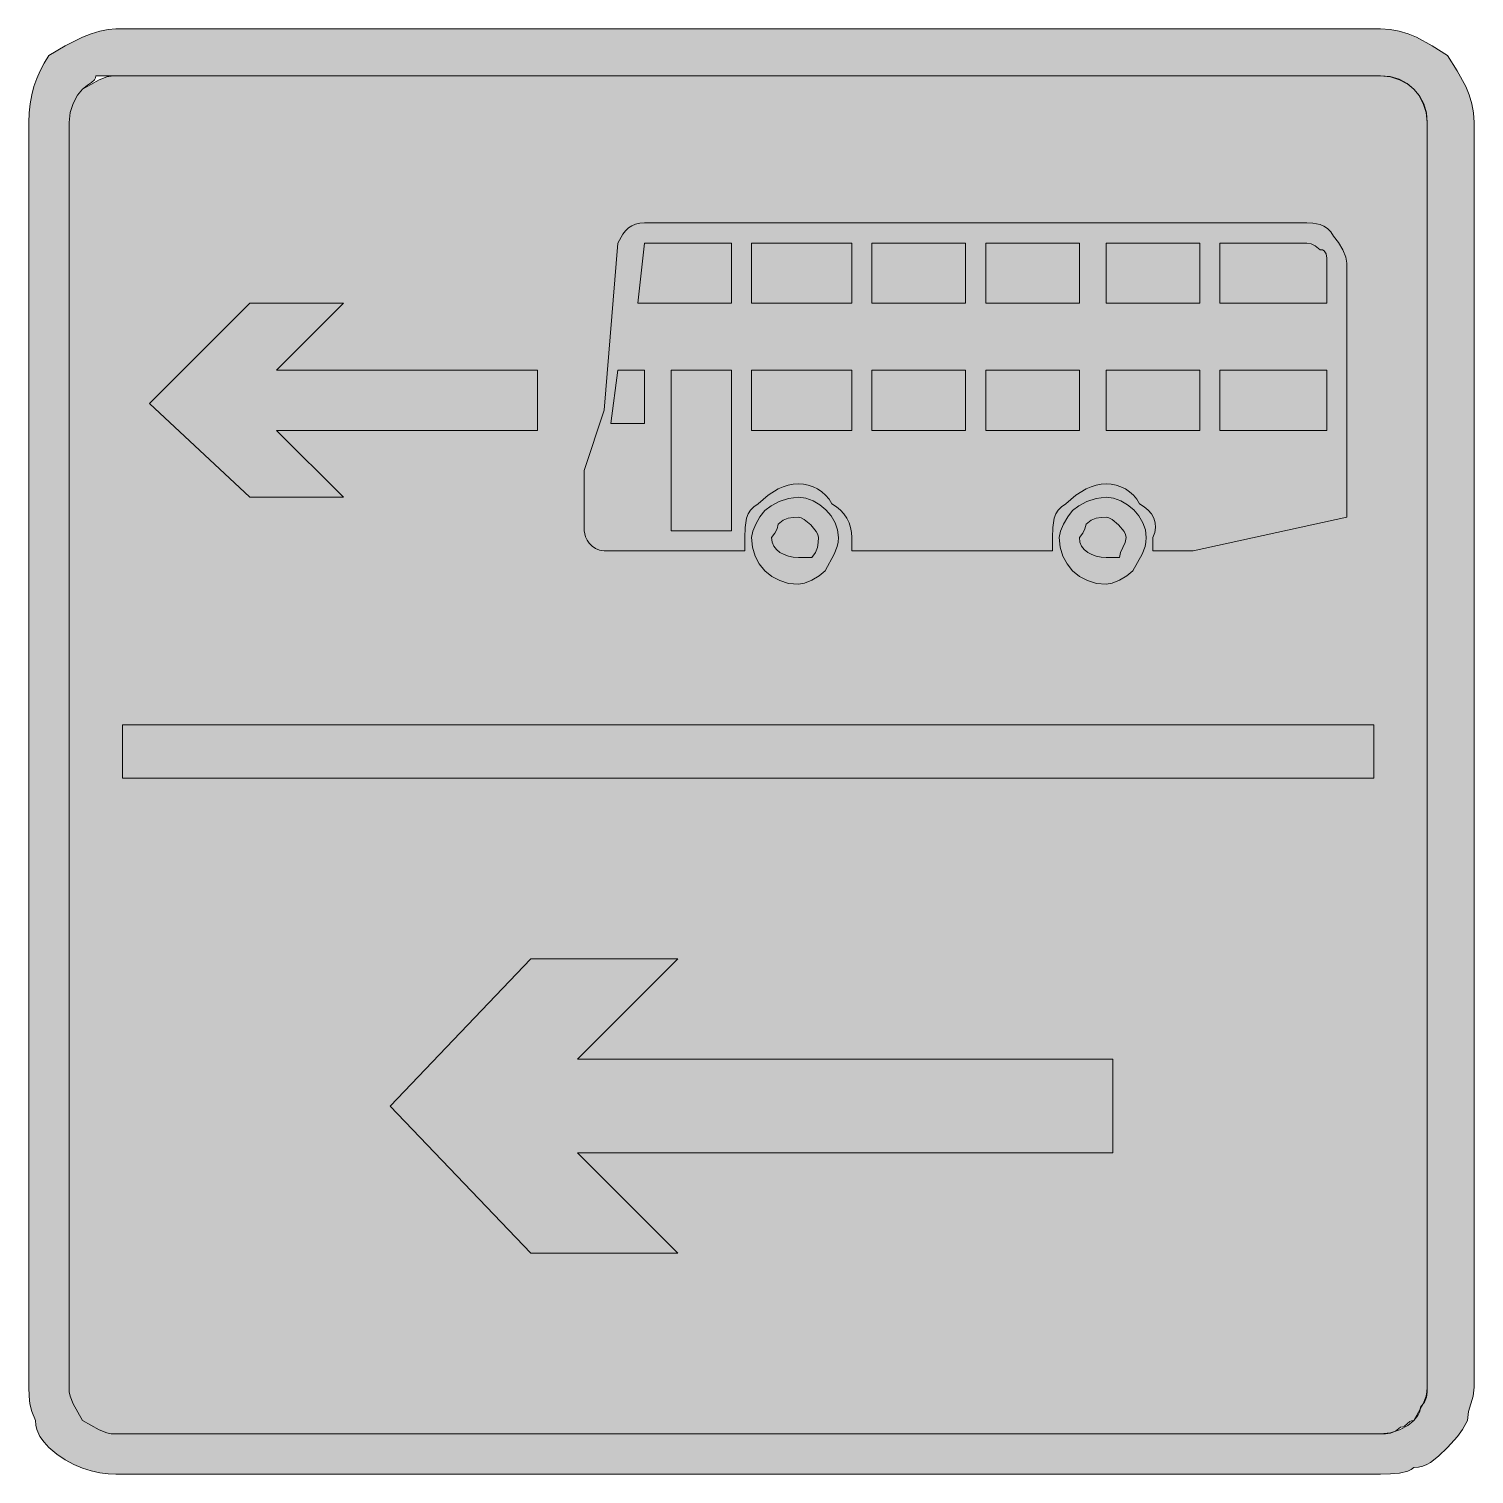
# Model space of a CAD drawing. Header units: metres. Extents: x 154 to 414, y 6 to 265.
import ezdxf

# ---------------------------------------------------------------- set-up
doc = ezdxf.new("R2010")
doc.units = ezdxf.units.M
doc.layers.add('FILL_BLACK_000000', color=7, linetype='Continuous', true_color=0x000000)
doc.layers.add('FILL_WHITE_FFFFFF', color=7, linetype='Continuous', true_color=0xffffff)

msp = doc.modelspace()

# ---------------------------------------------------------------- hatches: boundary and pattern name
at = {"layer": 'FILL_BLACK_000000', "true_color": 0x000000}
h = msp.add_hatch(color=7, dxfattribs=at)
h.dxf.hatch_style = 1
h.paths.add_polyline_path([(413.42, 19.75), (413.01, 18.36), (412.6, 16.97), (412.41, 15.36), (411.51, 13.77), (410.61, 12.51), (408.81, 10.56), (407.2, 8.98), (405.81, 7.86), (405.13, 7.47), (404.42, 7.19), (403.66, 7.02), (402.81, 6.96), (402.31, 6.56), (401.7, 6.27), (400.26, 5.91), (398.59, 5.78), (396.81, 5.76), (170.01, 5.76), (168.61, 5.82), (167.12, 6), (165.58, 6.33), (164.01, 6.81), (162.44, 7.46), (160.9, 8.29), (159.41, 9.32), (158.01, 10.56), (157.13, 11.48), (156.36, 12.51), (155.82, 13.77), (155.66, 14.51), (155.61, 15.36), (154.92, 16.97), (154.56, 18.36), (154.43, 19.75), (154.41, 21.36), (154.41, 248.16), (154.47, 249.91), (154.63, 251.55), (154.92, 253.12), (155.31, 254.61), (155.82, 256.05), (156.43, 257.44), (157.17, 258.81), (158.01, 260.16), (160.9, 261.92), (164.01, 263.46), (165.58, 264.07), (167.12, 264.55), (168.61, 264.85), (170.01, 264.96), (396.81, 264.96), (398.56, 264.85), (400.2, 264.55), (401.77, 264.07), (403.26, 263.46), (406.09, 261.92), (408.81, 260.16), (410.57, 257.44), (412.11, 254.61), (412.72, 253.12), (413.2, 251.55), (413.5, 249.91), (413.61, 248.16), (413.61, 21.36), (413.42, 19.75)])
h.paths.add_polyline_path([(404.57, 251.5), (403.82, 252.93), (402.81, 254.16), (401.58, 255.17), (400.15, 255.92), (398.55, 256.4), (396.81, 256.56), (170.01, 256.56), (166.41, 256.56), (166.36, 256.16), (166.2, 255.85), (165.66, 255.36), (164.89, 254.87), (164.01, 254.16), (163.13, 253.05), (162.36, 251.61), (161.82, 249.94), (161.61, 248.16), (161.61, 21.36), (161.66, 20.51), (161.82, 19.75), (162.36, 18.36), (164.01, 15.36), (167.01, 13.71), (168.4, 13.17), (169.16, 13.01), (170.01, 12.96), (396.81, 12.96), (398.59, 13.17), (400.26, 13.71), (401.7, 14.48), (402.81, 15.36), (404.46, 18.36), (405, 19.75), (405.16, 20.51), (405.21, 21.36), (405.21, 248.16), (405.05, 249.9), (404.57, 251.5)], flags=16)
h = msp.add_hatch(color=7, dxfattribs=at)
h.dxf.hatch_style = 1
h.paths.add_polyline_path([(351.06, 182.46), (350.25, 182.85), (349.39, 183.13), (348.51, 183.3), (347.61, 183.36), (346.71, 183.3), (345.81, 183.13), (344.91, 182.85), (344.01, 182.46), (342.21, 181.33), (340.41, 179.76), (339.62, 179.26), (339.02, 178.65), (338.6, 177.97), (338.31, 177.21), (338.05, 175.54), (338.01, 173.76), (338.01, 171.36), (302.01, 171.36), (302.01, 173.76), (301.95, 174.66), (301.78, 175.54), (301.5, 176.4), (301.11, 177.21), (300.6, 177.97), (299.98, 178.65), (299.25, 179.26), (298.41, 179.76), (297.91, 180.6), (297.3, 181.33), (296.62, 181.95), (295.86, 182.46), (295.05, 182.85), (294.19, 183.13), (293.31, 183.3), (292.41, 183.36), (291.51, 183.3), (290.61, 183.13), (289.71, 182.85), (288.81, 182.46), (287.01, 181.33), (285.21, 179.76), (284.42, 179.26), (283.82, 178.65), (283.4, 177.97), (283.11, 177.21), (282.85, 175.54), (282.81, 173.76), (282.81, 171.36), (257.61, 171.36), (256.77, 171.47), (256.03, 171.75), (255.42, 172.18), (254.91, 172.71), (254.52, 173.29), (254.23, 173.89), (254.01, 174.96), (254.01, 183.36), (254.01, 184.56), (254.01, 185.76), (257.61, 196.56), (260.01, 226.56), (260.93, 228.13), (261.42, 228.75), (261.96, 229.26), (262.55, 229.65), (263.22, 229.93), (263.96, 230.1), (264.81, 230.16), (383.61, 230.16), (384.7, 230.12), (386.01, 229.86), (386.68, 229.57), (387.32, 229.15), (387.91, 228.55), (388.41, 227.76), (389.29, 226.67), (390.06, 225.36), (390.6, 224.05), (390.81, 222.96), (390.81, 177.36), (363.21, 171.36), (356.01, 171.36), (356.01, 173.76), (356.35, 174.66), (356.48, 175.54), (356.41, 176.4), (356.16, 177.21), (355.74, 177.97), (355.17, 178.65), (354.45, 179.26), (353.61, 179.76), (353.11, 180.6), (352.5, 181.33), (351.82, 181.95), (351.06, 182.46)])
h.paths.add_polyline_path([(387.21, 222.96), (387.19, 223.84), (387.06, 224.61), (386.7, 225.15), (386.41, 225.31), (386.01, 225.36), (385.13, 226.05), (384.36, 226.41), (383.61, 226.56), (368.01, 226.56), (368.01, 215.76), (387.21, 215.76), (387.21, 222.96)], flags=16)
h.paths.add_polyline_path([(364.41, 226.56), (347.61, 226.56), (347.61, 215.76), (364.41, 215.76), (364.41, 226.56)], flags=16)
h.paths.add_polyline_path([(326.01, 215.76), (342.81, 215.76), (342.81, 226.56), (326.01, 226.56), (326.01, 215.76)], flags=16)
h.paths.add_polyline_path([(305.61, 226.56), (305.61, 215.76), (322.41, 215.76), (322.41, 226.56), (305.61, 226.56)], flags=16)
h.paths.add_polyline_path([(302.01, 226.56), (284.01, 226.56), (284.01, 215.76), (302.01, 215.76), (302.01, 226.56)], flags=16)
h.paths.add_polyline_path([(280.41, 215.76), (280.41, 226.56), (264.81, 226.56), (263.61, 215.76), (280.41, 215.76)], flags=16)
h.paths.add_polyline_path([(258.81, 194.16), (264.81, 194.16), (264.81, 203.76), (260.01, 203.76), (258.81, 194.16)], flags=16)
h.paths.add_polyline_path([(269.61, 203.76), (269.61, 174.96), (280.41, 174.96), (280.41, 203.76), (269.61, 203.76)], flags=16)
h.paths.add_polyline_path([(302.01, 203.76), (284.01, 203.76), (284.01, 192.96), (302.01, 192.96), (302.01, 203.76)], flags=16)
h.paths.add_polyline_path([(305.61, 192.96), (322.41, 192.96), (322.41, 203.76), (305.61, 203.76), (305.61, 192.96)], flags=16)
h.paths.add_polyline_path([(326.01, 203.76), (326.01, 192.96), (342.81, 192.96), (342.81, 203.76), (326.01, 203.76)], flags=16)
h.paths.add_polyline_path([(364.41, 203.76), (347.61, 203.76), (347.61, 192.96), (364.41, 192.96), (364.41, 203.76)], flags=16)
h.paths.add_polyline_path([(387.21, 192.96), (387.21, 203.76), (368.01, 203.76), (368.01, 192.96), (387.21, 192.96)], flags=16)
h = msp.add_hatch(color=7, dxfattribs=at)
h.dxf.hatch_style = 1
h.paths.add_polyline_path([(176.01, 197.76), (194.01, 215.76), (210.81, 215.76), (198.81, 203.76), (245.61, 203.76), (245.61, 192.96), (198.81, 192.96), (210.81, 180.96), (194.01, 180.96), (176.01, 197.76)])
h = msp.add_hatch(color=7, dxfattribs=at)
h.dxf.hatch_style = 1
h.paths.add_polyline_path([(299.4, 172.15), (298.86, 170.76), (297.21, 167.76), (296.12, 166.88), (294.81, 166.11), (293.5, 165.57), (292.41, 165.36), (290.67, 165.52), (289.07, 166), (287.64, 166.75), (286.41, 167.76), (285.4, 168.99), (284.65, 170.42), (284.17, 172.02), (284.01, 173.76), (284.22, 174.85), (284.76, 176.16), (285.53, 177.47), (286.41, 178.56), (287.52, 179.44), (288.96, 180.21), (290.63, 180.75), (292.41, 180.96), (293.75, 180.8), (295.05, 180.34), (296.27, 179.63), (297.36, 178.71), (298.28, 177.62), (298.99, 176.4), (299.45, 175.1), (299.61, 173.76), (299.56, 172.91), (299.4, 172.15)])
h.paths.add_polyline_path([(295.62, 174.83), (294.66, 176.01), (293.48, 176.97), (292.91, 177.25), (292.41, 177.36), (291.51, 177.34), (290.61, 177.21), (289.71, 176.85), (288.81, 176.16), (288.62, 175.28), (288.21, 174.51), (287.61, 173.76), (287.72, 172.92), (288.02, 172.18), (288.5, 171.57), (289.11, 171.06), (289.84, 170.67), (290.65, 170.38), (291.51, 170.22), (292.41, 170.16), (294.81, 170.16), (295.5, 171.06), (295.86, 171.96), (295.99, 172.86), (296.01, 173.76), (295.9, 174.26), (295.62, 174.83)], flags=16)
h = msp.add_hatch(color=7, dxfattribs=at)
h.dxf.hatch_style = 1
h.paths.add_polyline_path([(354.6, 172.15), (354.06, 170.76), (352.41, 167.76), (351.32, 166.88), (350.01, 166.11), (348.7, 165.57), (347.61, 165.36), (345.87, 165.52), (344.27, 166), (342.84, 166.75), (341.61, 167.76), (340.6, 168.99), (339.85, 170.42), (339.37, 172.02), (339.21, 173.76), (339.42, 174.85), (339.96, 176.16), (340.73, 177.47), (341.61, 178.56), (342.72, 179.44), (344.16, 180.21), (345.83, 180.75), (347.61, 180.96), (348.95, 180.8), (350.25, 180.34), (351.47, 179.63), (352.56, 178.71), (353.48, 177.62), (354.19, 176.4), (354.65, 175.1), (354.81, 173.76), (354.76, 172.91), (354.6, 172.15)])
h.paths.add_polyline_path([(350.82, 174.83), (349.86, 176.01), (348.68, 176.97), (348.11, 177.25), (347.61, 177.36), (346.71, 177.34), (345.81, 177.21), (344.91, 176.85), (344.01, 176.16), (343.82, 175.28), (343.41, 174.51), (342.81, 173.76), (342.92, 172.92), (343.22, 172.18), (343.7, 171.57), (344.31, 171.06), (345.04, 170.67), (345.85, 170.38), (346.71, 170.22), (347.61, 170.16), (350.01, 170.16), (350.2, 171.06), (350.61, 171.96), (351.02, 172.86), (351.21, 173.76), (351.1, 174.26), (350.82, 174.83)], flags=16)
h = msp.add_hatch(color=7, dxfattribs=at)
h.dxf.hatch_style = 1
h.paths.add_polyline_path([(171.21, 140.16), (395.61, 140.16), (395.61, 130.56), (171.21, 130.56), (171.21, 140.16)])
h = msp.add_hatch(color=7, dxfattribs=at)
h.dxf.hatch_style = 1
h.paths.add_polyline_path([(270.81, 98.16), (252.81, 80.16), (348.81, 80.16), (348.81, 63.36), (252.81, 63.36), (270.81, 45.36), (244.41, 45.36), (219.21, 71.76), (244.41, 98.16), (270.81, 98.16)])
at = {"layer": 'FILL_WHITE_FFFFFF', "true_color": 0xffffff}
h = msp.add_hatch(color=7, dxfattribs=at)
h.dxf.hatch_style = 1
h.paths.add_polyline_path([(398.59, 256.35), (400.26, 255.81), (401.7, 255.04), (402.81, 254.16), (403.69, 253.05), (404.46, 251.61), (405, 249.94), (405.21, 248.16), (405.21, 21.36), (405.19, 20.46), (405.06, 19.56), (404.7, 18.66), (404.01, 17.76), (403.86, 17.01), (403.5, 16.24), (402.81, 15.36), (402.41, 15.31), (402.1, 15.17), (401.61, 14.76), (401.12, 14.35), (400.81, 14.21), (400.41, 14.16), (399.51, 13.47), (398.61, 13.11), (397.71, 12.98), (396.81, 12.96), (170.01, 12.96), (169.16, 13.01), (168.4, 13.17), (167.01, 13.71), (164.01, 15.36), (162.36, 18.36), (161.82, 19.75), (161.66, 20.51), (161.61, 21.36), (161.61, 248.16), (161.82, 249.94), (162.36, 251.61), (163.13, 253.05), (164.01, 254.16), (167.01, 255.81), (168.4, 256.35), (169.16, 256.51), (170.01, 256.56), (396.81, 256.56), (398.59, 256.35)])

# ---------------------------------------------------------------- linework, layer by layer
at = {"layer": 'FILL_BLACK_000000', "lineweight": 0, "true_color": 0x000000}
for points in [[(413.42, 19.75), (413.01, 18.36), (412.6, 16.97), (412.41, 15.36), (411.51, 13.77), (410.61, 12.51), (408.81, 10.56), (407.2, 8.98), (405.81, 7.86), (405.13, 7.47), (404.42, 7.19), (403.66, 7.02), (402.81, 6.96), (402.31, 6.56), (401.7, 6.27), (400.26, 5.91), (398.59, 5.78), (396.81, 5.76), (170.01, 5.76), (168.61, 5.82), (167.12, 6), (165.58, 6.33), (164.01, 6.81), (162.44, 7.46), (160.9, 8.29), (159.41, 9.32), (158.01, 10.56), (157.13, 11.48), (156.36, 12.51), (155.82, 13.77), (155.66, 14.51), (155.61, 15.36), (154.92, 16.97), (154.56, 18.36), (154.43, 19.75), (154.41, 21.36), (154.41, 248.16), (154.47, 249.91), (154.63, 251.55), (154.92, 253.12), (155.31, 254.61), (155.82, 256.05), (156.43, 257.44), (157.17, 258.81), (158.01, 260.16), (160.9, 261.92), (164.01, 263.46), (165.58, 264.07), (167.12, 264.55), (168.61, 264.85), (170.01, 264.96), (396.81, 264.96), (398.56, 264.85), (400.2, 264.55), (401.77, 264.07), (403.26, 263.46), (406.09, 261.92), (408.81, 260.16), (410.57, 257.44), (412.11, 254.61), (412.72, 253.12), (413.2, 251.55), (413.5, 249.91), (413.61, 248.16), (413.61, 21.36)], [(404.57, 251.5), (403.82, 252.93), (402.81, 254.16), (401.58, 255.17), (400.15, 255.92), (398.55, 256.4), (396.81, 256.56), (170.01, 256.56), (166.41, 256.56), (166.36, 256.16), (166.2, 255.85), (165.66, 255.36), (164.89, 254.87), (164.01, 254.16), (163.13, 253.05), (162.36, 251.61), (161.82, 249.94), (161.61, 248.16), (161.61, 21.36), (161.66, 20.51), (161.82, 19.75), (162.36, 18.36), (164.01, 15.36), (167.01, 13.71), (168.4, 13.17), (169.16, 13.01), (170.01, 12.96), (396.81, 12.96), (398.59, 13.17), (400.26, 13.71), (401.7, 14.48), (402.81, 15.36), (404.46, 18.36), (405, 19.75), (405.16, 20.51), (405.21, 21.36), (405.21, 248.16), (405.05, 249.9)], [(351.06, 182.46), (350.25, 182.85), (349.39, 183.13), (348.51, 183.3), (347.61, 183.36), (346.71, 183.3), (345.81, 183.13), (344.91, 182.85), (344.01, 182.46), (342.21, 181.33), (340.41, 179.76), (339.62, 179.26), (339.02, 178.65), (338.6, 177.97), (338.31, 177.21), (338.05, 175.54), (338.01, 173.76), (338.01, 171.36), (302.01, 171.36), (302.01, 173.76), (301.95, 174.66), (301.78, 175.54), (301.5, 176.4), (301.11, 177.21), (300.6, 177.97), (299.98, 178.65), (299.25, 179.26), (298.41, 179.76), (297.91, 180.6), (297.3, 181.33), (296.62, 181.95), (295.86, 182.46), (295.05, 182.85), (294.19, 183.13), (293.31, 183.3), (292.41, 183.36), (291.51, 183.3), (290.61, 183.13), (289.71, 182.85), (288.81, 182.46), (287.01, 181.33), (285.21, 179.76), (284.42, 179.26), (283.82, 178.65), (283.4, 177.97), (283.11, 177.21), (282.85, 175.54), (282.81, 173.76), (282.81, 171.36), (257.61, 171.36), (256.77, 171.47), (256.03, 171.75), (255.42, 172.18), (254.91, 172.71), (254.52, 173.29), (254.23, 173.89), (254.01, 174.96), (254.01, 183.36), (254.01, 184.56), (254.01, 185.76), (257.61, 196.56), (260.01, 226.56), (260.93, 228.13), (261.42, 228.75), (261.96, 229.26), (262.55, 229.65), (263.22, 229.93), (263.96, 230.1), (264.81, 230.16), (383.61, 230.16), (384.7, 230.12), (386.01, 229.86), (386.68, 229.57), (387.32, 229.15), (387.91, 228.55), (388.41, 227.76), (389.29, 226.67), (390.06, 225.36), (390.6, 224.05), (390.81, 222.96), (390.81, 177.36), (363.21, 171.36), (356.01, 171.36), (356.01, 173.76), (356.35, 174.66), (356.48, 175.54), (356.41, 176.4), (356.16, 177.21), (355.74, 177.97), (355.17, 178.65), (354.45, 179.26), (353.61, 179.76), (353.11, 180.6), (352.5, 181.33), (351.82, 181.95)], [(280.41, 215.76), (280.41, 226.56), (264.81, 226.56), (263.61, 215.76)], [(302.01, 226.56), (284.01, 226.56), (284.01, 215.76), (302.01, 215.76)], [(305.61, 226.56), (305.61, 215.76), (322.41, 215.76), (322.41, 226.56)], [(326.01, 215.76), (342.81, 215.76), (342.81, 226.56), (326.01, 226.56)], [(364.41, 226.56), (347.61, 226.56), (347.61, 215.76), (364.41, 215.76)], [(387.21, 222.96), (387.19, 223.84), (387.06, 224.61), (386.7, 225.15), (386.41, 225.31), (386.01, 225.36), (385.13, 226.05), (384.36, 226.41), (383.61, 226.56), (368.01, 226.56), (368.01, 215.76), (387.21, 215.76)], [(176.01, 197.76), (194.01, 215.76), (210.81, 215.76), (198.81, 203.76), (245.61, 203.76), (245.61, 192.96), (198.81, 192.96), (210.81, 180.96), (194.01, 180.96)], [(258.81, 194.16), (264.81, 194.16), (264.81, 203.76), (260.01, 203.76)], [(269.61, 203.76), (269.61, 174.96), (280.41, 174.96), (280.41, 203.76)], [(302.01, 203.76), (284.01, 203.76), (284.01, 192.96), (302.01, 192.96)], [(305.61, 192.96), (322.41, 192.96), (322.41, 203.76), (305.61, 203.76)], [(326.01, 203.76), (326.01, 192.96), (342.81, 192.96), (342.81, 203.76)], [(364.41, 203.76), (347.61, 203.76), (347.61, 192.96), (364.41, 192.96)], [(387.21, 192.96), (387.21, 203.76), (368.01, 203.76), (368.01, 192.96)], [(299.4, 172.15), (298.86, 170.76), (297.21, 167.76), (296.12, 166.88), (294.81, 166.11), (293.5, 165.57), (292.41, 165.36), (290.67, 165.52), (289.07, 166), (287.64, 166.75), (286.41, 167.76), (285.4, 168.99), (284.65, 170.42), (284.17, 172.02), (284.01, 173.76), (284.22, 174.85), (284.76, 176.16), (285.53, 177.47), (286.41, 178.56), (287.52, 179.44), (288.96, 180.21), (290.63, 180.75), (292.41, 180.96), (293.75, 180.8), (295.05, 180.34), (296.27, 179.63), (297.36, 178.71), (298.28, 177.62), (298.99, 176.4), (299.45, 175.1), (299.61, 173.76), (299.56, 172.91)], [(354.6, 172.15), (354.06, 170.76), (352.41, 167.76), (351.32, 166.88), (350.01, 166.11), (348.7, 165.57), (347.61, 165.36), (345.87, 165.52), (344.27, 166), (342.84, 166.75), (341.61, 167.76), (340.6, 168.99), (339.85, 170.42), (339.37, 172.02), (339.21, 173.76), (339.42, 174.85), (339.96, 176.16), (340.73, 177.47), (341.61, 178.56), (342.72, 179.44), (344.16, 180.21), (345.83, 180.75), (347.61, 180.96), (348.95, 180.8), (350.25, 180.34), (351.47, 179.63), (352.56, 178.71), (353.48, 177.62), (354.19, 176.4), (354.65, 175.1), (354.81, 173.76), (354.76, 172.91)], [(295.62, 174.83), (294.66, 176.01), (293.48, 176.97), (292.91, 177.25), (292.41, 177.36), (291.51, 177.34), (290.61, 177.21), (289.71, 176.85), (288.81, 176.16), (288.62, 175.28), (288.21, 174.51), (287.61, 173.76), (287.72, 172.92), (288.02, 172.18), (288.5, 171.57), (289.11, 171.06), (289.84, 170.67), (290.65, 170.38), (291.51, 170.22), (292.41, 170.16), (294.81, 170.16), (295.5, 171.06), (295.86, 171.96), (295.99, 172.86), (296.01, 173.76), (295.9, 174.26)], [(350.82, 174.83), (349.86, 176.01), (348.68, 176.97), (348.11, 177.25), (347.61, 177.36), (346.71, 177.34), (345.81, 177.21), (344.91, 176.85), (344.01, 176.16), (343.82, 175.28), (343.41, 174.51), (342.81, 173.76), (342.92, 172.92), (343.22, 172.18), (343.7, 171.57), (344.31, 171.06), (345.04, 170.67), (345.85, 170.38), (346.71, 170.22), (347.61, 170.16), (350.01, 170.16), (350.2, 171.06), (350.61, 171.96), (351.02, 172.86), (351.21, 173.76), (351.1, 174.26)], [(171.21, 140.16), (395.61, 140.16), (395.61, 130.56), (171.21, 130.56)], [(270.81, 98.16), (252.81, 80.16), (348.81, 80.16), (348.81, 63.36), (252.81, 63.36), (270.81, 45.36), (244.41, 45.36), (219.21, 71.76), (244.41, 98.16)]]:
    msp.add_lwpolyline(points, close=True, dxfattribs=at)
at = {"layer": 'FILL_WHITE_FFFFFF', "lineweight": 0, "true_color": 0xffffff}
msp.add_lwpolyline([(398.59, 256.35), (400.26, 255.81), (401.7, 255.04), (402.81, 254.16), (403.69, 253.05), (404.46, 251.61), (405, 249.94), (405.21, 248.16), (405.21, 21.36), (405.19, 20.46), (405.06, 19.56), (404.7, 18.66), (404.01, 17.76), (403.86, 17.01), (403.5, 16.24), (402.81, 15.36), (402.41, 15.31), (402.1, 15.17), (401.61, 14.76), (401.12, 14.35), (400.81, 14.21), (400.41, 14.16), (399.51, 13.47), (398.61, 13.11), (397.71, 12.98), (396.81, 12.96), (170.01, 12.96), (169.16, 13.01), (168.4, 13.17), (167.01, 13.71), (164.01, 15.36), (162.36, 18.36), (161.82, 19.75), (161.66, 20.51), (161.61, 21.36), (161.61, 248.16), (161.82, 249.94), (162.36, 251.61), (163.13, 253.05), (164.01, 254.16), (167.01, 255.81), (168.4, 256.35), (169.16, 256.51), (170.01, 256.56), (396.81, 256.56)], close=True, dxfattribs=at)

doc.saveas('drawing.dxf')
